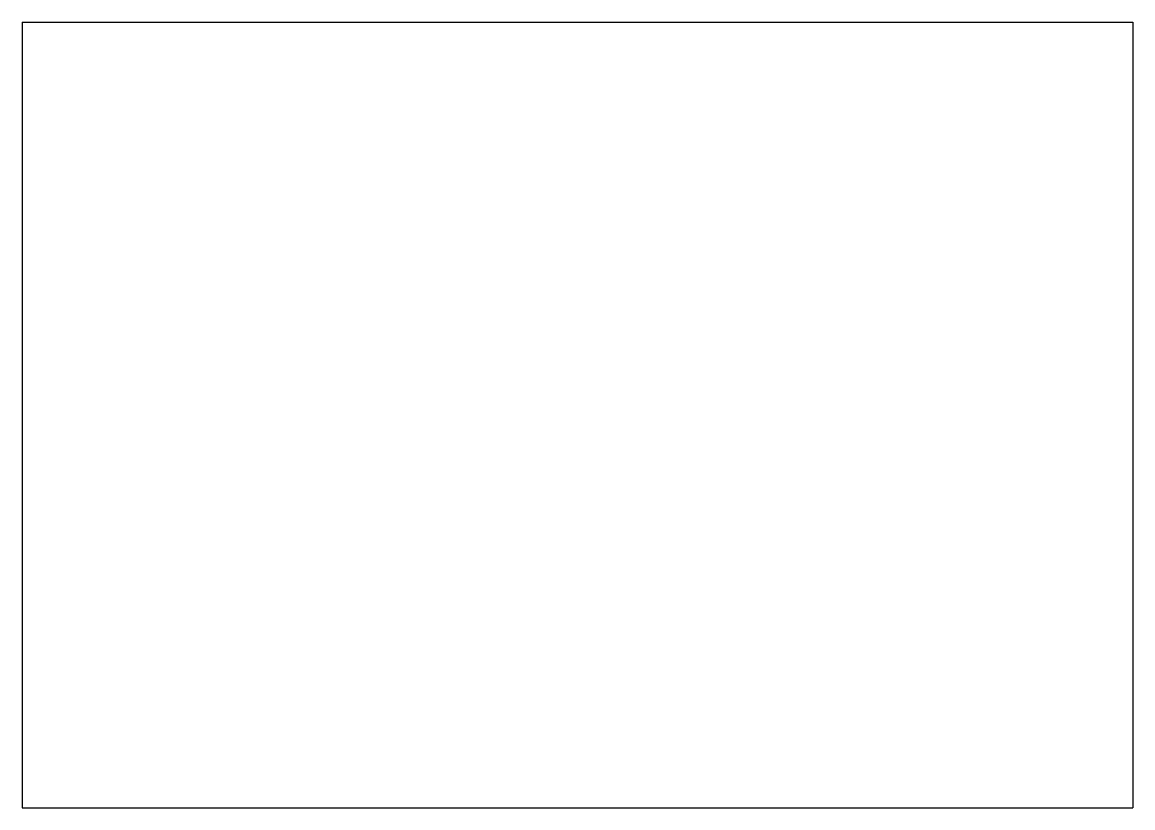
# Model space of a CAD drawing. Extents: x -21000 to 21000, y -14850 to 14850.
import ezdxf

# ---------------------------------------------------------------- set-up
doc = ezdxf.new("R2010")
doc.units = 0
doc.layers.get('0').update_dxf_attribs({"linetype": 'CONTINUOUS'})

msp = doc.modelspace()

# ---------------------------------------------------------------- linework, layer by layer
for p, q in [((-21000, 14850), (-21000, -14850)), ((-21000, 14850), (21000, 14850)), ((21000, 14850), (21000, -14850)), ((-21000, -14850), (21000, -14850))]:
    msp.add_line(p, q)

doc.saveas('drawing.dxf')
